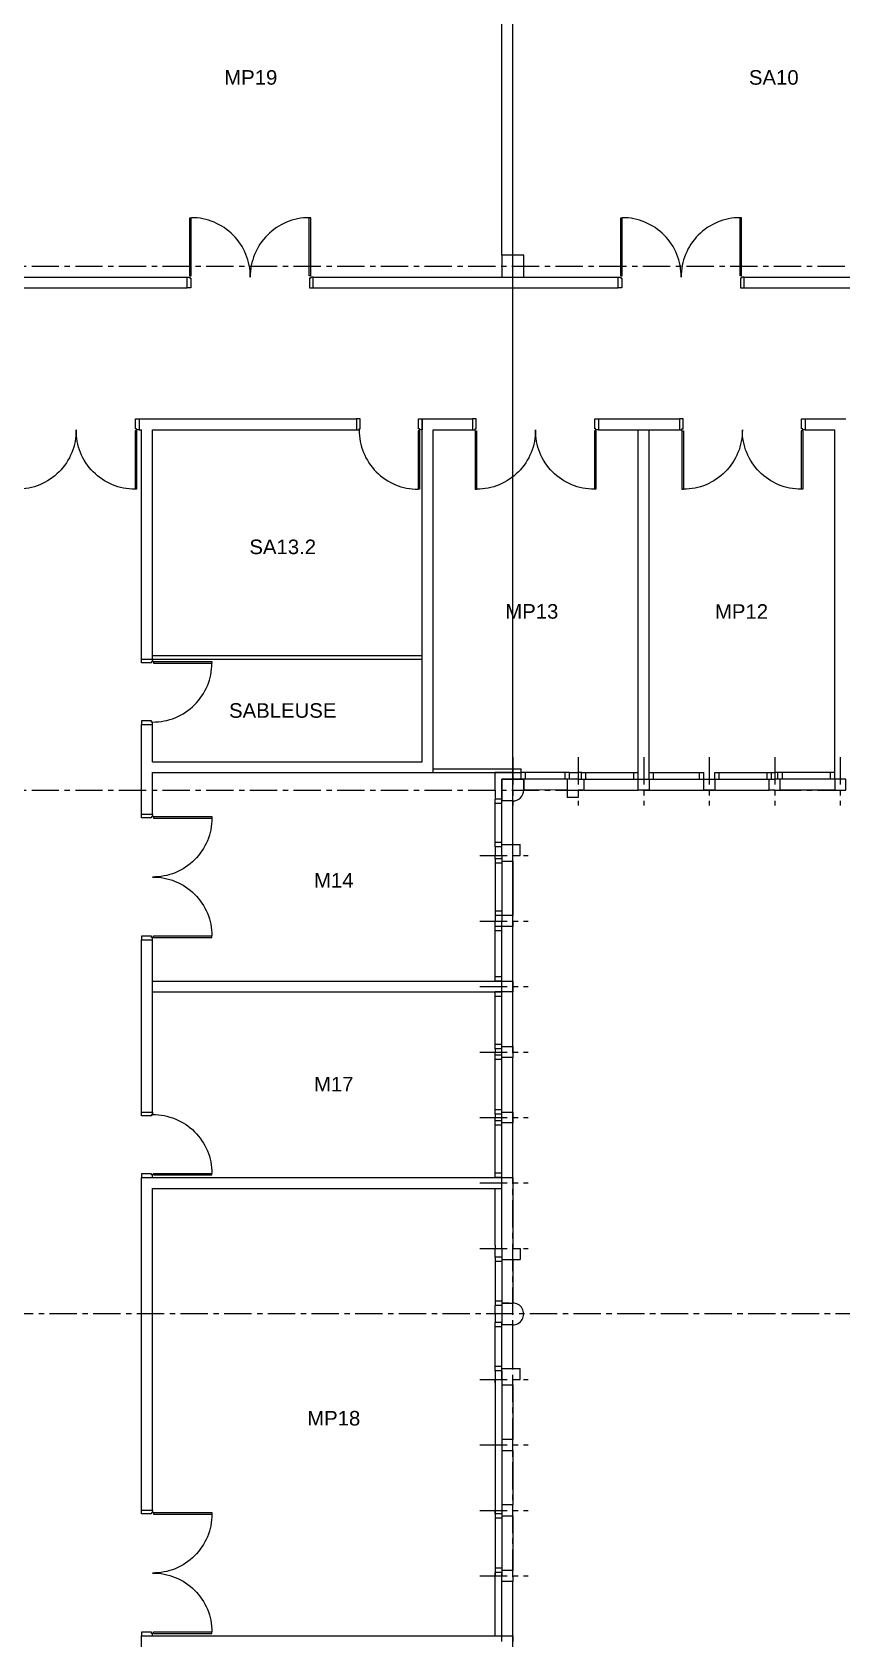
# Model space of a CAD drawing. Extents: x 1614 to 26454, y 2920 to 16595.
# Drawn here: x 5669 to 6782, y 13274 to 15482 of the extents above; entities that cross this region are included whole.
import ezdxf

# ---------------------------------------------------------------- set-up
doc = ezdxf.new("R2010")
doc.units = 0
doc.header["$MEASUREMENT"] = 0
doc.linetypes.add('AXES', pattern=[2, 1.25, -0.25, 0.25, -0.25])
doc.layers.get('0').update_dxf_attribs({"linetype": 'CONTINUOUS'})
for name, color, linetype in [('BA_APPUI_FENETRE', 140, 'CONTINUOUS'), ('BA_AXE_TRAME', 253, 'AXES'), ('BA_CLOISON_EXISTANTE', 4, 'CONTINUOUS'), ('BA_DOUBLAGE', 134, 'CONTINUOUS'), ('BA_MENUIS_EXTERIEURE', 6, 'CONTINUOUS'), ('BA_MENUIS_INTERIEURE', 202, 'CONTINUOUS'), ('BA_STRUCTURE', 5, 'CONTINUOUS'), ('TXT_REP_PIECE', 3, 'CONTINUOUS')]:
    doc.layers.add(name, color=color, linetype=linetype)
doc.styles.add('ARIAL', font='arial.ttf')

# ---------------------------------------------------------------- blocks, each defined once
blk = doc.blocks.new('P160_15')
for p, q in [((3.5, 16.5), (3.5, 96.5)), ((3.5, 96.5), (5.5, 96.5)), ((5.5, 16.5), (5.5, 96.6)), ((167.5, 16.5), (167.5, 96.6)), ((169.5, 96.5), (167.5, 96.5)), ((169.5, 16.5), (169.5, 96.5)), ((0, 0), (0, 15)), ((0, 15), (3.5, 15)), ((5, 0), (0, 0)), ((3.5, 16.5), (5.5, 16.5)), ((3.5, 15), (3.5, 13.5)), ((3.5, 13.5), (5, 13.5)), ((5, 13.5), (5, 0)), ((169.5, 16.5), (167.5, 16.5)), ((168, 13.5), (168, 0)), ((169.5, 13.5), (168, 13.5)), ((168, 0), (173, 0)), ((169.5, 15), (169.5, 13.5)), ((173, 15), (169.5, 15)), ((173, 0), (173, 15))]:
    blk.add_line(p, q)
for centre, radius, start, end in [((5.6, 15.7), 80.9, 359.5039, 90.0499), ((167.4, 15.7), 80.9, 89.9501, 180.4961), ((5, 13.5), 0, 270, 0), ((5.5, 16.5), 0, 270, 0), ((167.5, 16.5), 0, 180, 270), ((168, 13.5), 0, 180, 270)]:
    blk.add_arc(centre, radius, start, end)
blk = doc.blocks.new('baie2')
at = {"layer": 'BA_DOUBLAGE'}
blk.add_line((-12, 19), (0, 19), dxfattribs=at)
at = {"layer": 'BA_MENUIS_EXTERIEURE'}
for p, q in [((-78.3, 10), (-78.3, 19)), ((-12, 19), (-78.3, 19)), ((-12, 10), (-78.3, 10)), ((-72.3, 10), (-72.3, 19)), ((-18, 10), (-18, 19)), ((-12, 10), (-12, 19))]:
    blk.add_line(p, q, dxfattribs=at)
at = {"layer": 'BA_STRUCTURE'}
for p, q in [((-75, 0), (-75, 10)), ((0, 10), (-15, 10)), ((-15, 10), (-15, -15)), ((0, -15), (-15, -15)), ((0, -5), (0, -15))]:
    blk.add_line(p, q, dxfattribs=at)
blk = doc.blocks.new('baie1')
at = {"layer": 'BA_APPUI_FENETRE'}
blk.add_line((7.5, -5), (82.5, -5), dxfattribs=at)
at = {"layer": 'BA_DOUBLAGE'}
for p, q in [((4.5, 19), (0, 19)), ((85.5, 19), (90, 19))]:
    blk.add_line(p, q, dxfattribs=at)
at = {"layer": 'BA_MENUIS_EXTERIEURE'}
for p, q in [((4.5, 19), (85.5, 19)), ((4.5, 10), (4.5, 19)), ((4.5, 10), (85.5, 10)), ((10.5, 10), (10.5, 19)), ((79.5, 10), (79.5, 19)), ((85.5, 10), (85.5, 19))]:
    blk.add_line(p, q, dxfattribs=at)
at = {"layer": 'BA_STRUCTURE'}
for points in [[(0, 10), (7.5, 10), (7.5, -5), (0, -5)], [(90, -5), (82.5, -5), (82.5, 10), (90, 10)]]:
    blk.add_lwpolyline(points, dxfattribs=at)
blk = doc.blocks.new('P80_15')
for p, q in [((3.5, 96.5), (5.5, 96.5)), ((3.5, 16.5), (3.5, 96.5)), ((5.5, 16.5), (5.5, 96.6)), ((0, 0), (0, 15)), ((0, 15), (3.5, 15)), ((5, 0), (0, 0)), ((3.5, 16.5), (5.5, 16.5)), ((3.5, 15), (3.5, 13.5)), ((3.5, 13.5), (5, 13.5)), ((5, 13.5), (5, 0)), ((85, 13.5), (85, 0)), ((86.5, 13.5), (85, 13.5)), ((85, 0), (90, 0)), ((90, 15), (86.5, 15)), ((86.5, 15), (86.5, 13.5)), ((90, 0), (90, 15))]:
    blk.add_line(p, q)
for centre, radius, start, end in [((5.6, 15.7), 80.9, 359.5039, 90.0499), ((5, 13.5), 0, 270, 0), ((5.5, 16.5), 0, 270, 0)]:
    blk.add_arc(centre, radius, start, end)

msp = doc.modelspace()

# ---------------------------------------------------------------- linework, layer by layer
at = {"layer": 'BA_APPUI_FENETRE'}
for p, q in [((6404.8, 14440.8), (6344.8, 14440.9)), ((6329.8, 14365.8), (6329.8, 14425.8)), ((6427.3, 14440.8), (6502.3, 14440.8)), ((6517.3, 14440.8), (6592.3, 14440.8)), ((6607.3, 14440.8), (6682.3, 14440.8)), ((6772.3, 14440.8), (6697.3, 14440.8)), ((6329.8, 14343.3), (6329.8, 14268.3)), ((6329.8, 14178.3), (6329.8, 14253.3)), ((6329.8, 14088.3), (6329.8, 14163.3)), ((6329.8, 13908.3), (6329.8, 13983.3)), ((6329.8, 13795.8), (6329.7, 13735.8)), ((6329.8, 13645.8), (6329.7, 13705.8)), ((6329.8, 13623.3), (6329.8, 13548.3)), ((6329.8, 13533.3), (6329.8, 13458.3)), ((6329.8, 13278.3), (6329.8, 13353.3))]:
    msp.add_line(p, q, dxfattribs=at)
at = {"layer": 'BA_AXE_TRAME', "ltscale": 30}
for p, q in [((6329.8, 14235.6), (6329.8, 15941.9)), ((6329.8, 11499.7), (6329.8, 15941.9)), ((2668.7, 15160.8), (7830.9, 15160.8)), ((6329.8, 14485.9), (6329.8, 14419.7)), ((6329.8, 14485.9), (6329.8, 14419.7)), ((6419.8, 14485.9), (6419.8, 14419.7)), ((6509.8, 14485.9), (6509.8, 14419.7)), ((6599.8, 14485.9), (6599.8, 14419.7)), ((6689.8, 14485.9), (6689.8, 14419.7)), ((6779.8, 14485.9), (6779.8, 14419.7)), ((4108.7, 14440.8), (8550.9, 14440.8)), ((6284.7, 14350.8), (6350.9, 14350.8)), ((6284.7, 14260.8), (6350.9, 14260.8)), ((6284.7, 14170.8), (6350.9, 14170.8)), ((6284.7, 14080.8), (6350.9, 14080.8)), ((6284.7, 13990.8), (6350.9, 13990.8)), ((6284.7, 13900.8), (6350.9, 13900.8)), ((6284.7, 13810.8), (6350.9, 13810.8)), ((7110.9, 13720.8), (4828.7, 13720.8)), ((6284.7, 13630.8), (6350.9, 13630.8)), ((6284.7, 13540.8), (6350.9, 13540.8)), ((6284.7, 13450.8), (6350.9, 13450.8)), ((6284.7, 13360.8), (6350.9, 13360.8))]:
    msp.add_line(p, q, dxfattribs=at)
at = {"layer": 'BA_CLOISON_EXISTANTE'}
for p, q in [((5834.8, 14625.8), (6205.3, 14625.8)), ((5834.8, 14620.8), (6205.3, 14620.8)), ((6220.3, 14469.8), (6341.5, 14469.8)), ((6220.3, 14464.8), (6341.5, 14464.8)), ((6341.5, 14464.8), (6341.5, 14469.8))]:
    msp.add_line(p, q, dxfattribs=at)
at = {"layer": 'BA_DOUBLAGE'}
for p, q in [((6329.8, 14464.8), (6305.8, 14464.8)), ((6305.8, 14440.8), (6305.8, 14464.8)), ((6329.8, 14464.8), (6341.5, 14464.8)), ((6329.8, 14464.8), (6341.5, 14464.8)), ((6424.3, 14464.8), (6419.8, 14464.8)), ((6685.3, 14464.8), (6689.8, 14464.8)), ((6694.3, 14464.8), (6689.8, 14464.8)), ((6305.8, 14440.8), (6305.8, 14429.2)), ((6305.8, 14362.8), (6305.8, 14350.8)), ((6305.8, 14346.3), (6305.8, 14350.8)), ((6305.8, 14268.3), (6305.8, 14260.8)), ((6305.8, 14253.3), (6305.8, 14260.8)), ((6305.8, 14085.3), (6305.8, 14080.8)), ((6305.8, 13986.3), (6305.8, 13990.8)), ((6305.8, 13815.3), (6305.8, 13810.8)), ((6305.8, 13720.8), (6305.8, 13732.5)), ((6305.8, 13720.8), (6305.8, 13709.2)), ((6305.8, 13626.3), (6305.8, 13630.8)), ((6305.8, 13545.3), (6305.8, 13540.8)), ((6305.8, 13455.3), (6305.8, 13450.8)), ((6305.8, 13356.3), (6305.8, 13360.8))]:
    msp.add_line(p, q, dxfattribs=at)
at = {"layer": 'BA_MENUIS_EXTERIEURE'}
for p, q in [((6424.3, 14464.8), (6502.3, 14464.8)), ((6424.3, 14455.8), (6424.3, 14464.8)), ((6430.3, 14455.8), (6430.3, 14464.8)), ((6496.3, 14455.8), (6496.3, 14464.8)), ((6502.3, 14455.8), (6502.3, 14464.8)), ((6517.3, 14464.8), (6592.3, 14464.8)), ((6517.3, 14455.8), (6517.3, 14464.8)), ((6523.3, 14455.8), (6523.3, 14464.8)), ((6586.3, 14455.8), (6586.3, 14464.8)), ((6592.3, 14455.8), (6592.3, 14464.8)), ((6607.3, 14455.8), (6607.3, 14464.8)), ((6607.3, 14464.8), (6685.3, 14464.8)), ((6613.3, 14455.8), (6613.3, 14464.8)), ((6679.3, 14455.8), (6679.3, 14464.8)), ((6685.3, 14455.8), (6685.3, 14464.8)), ((6772.3, 14464.8), (6694.3, 14464.8)), ((6694.3, 14455.8), (6694.3, 14464.8)), ((6700.3, 14455.8), (6700.3, 14464.8)), ((6766.3, 14455.8), (6766.3, 14464.8)), ((6772.3, 14455.8), (6772.3, 14464.8)), ((6424.3, 14455.8), (6505.3, 14455.8)), ((6514.3, 14455.8), (6595.3, 14455.8)), ((6604.3, 14455.8), (6685.3, 14455.8)), ((6775.3, 14455.8), (6694.3, 14455.8)), ((6305.8, 14362.8), (6305.8, 14428.5)), ((6314.8, 14428.5), (6305.8, 14428.5)), ((6314.8, 14422.5), (6305.8, 14422.5)), ((6314.8, 14362.8), (6314.8, 14425.8)), ((6314.8, 14368.8), (6305.8, 14368.8)), ((6314.8, 14362.8), (6305.8, 14362.8)), ((6305.8, 14346.3), (6305.8, 14268.3)), ((6314.8, 14346.3), (6305.8, 14346.3)), ((6314.8, 14340.3), (6305.8, 14340.3)), ((6314.8, 14346.3), (6314.8, 14265.3)), ((6314.8, 14274.3), (6305.8, 14274.3)), ((6314.8, 14268.3), (6305.8, 14268.3)), ((6314.8, 14253.3), (6305.8, 14253.3)), ((6305.8, 14178.3), (6305.8, 14253.3)), ((6314.8, 14247.3), (6305.8, 14247.3)), ((6314.8, 14175.3), (6314.8, 14256.3)), ((6314.8, 14184.3), (6305.8, 14184.3)), ((6314.8, 14178.3), (6305.8, 14178.3)), ((6305.8, 14085.3), (6305.8, 14163.3)), ((6314.8, 14163.3), (6305.8, 14163.3)), ((6314.8, 14157.3), (6305.8, 14157.3)), ((6314.8, 14085.3), (6314.8, 14166.3)), ((6314.8, 14091.3), (6305.8, 14091.3)), ((6314.8, 14085.3), (6305.8, 14085.3)), ((6305.8, 13908.3), (6305.8, 13986.3)), ((6314.8, 13986.3), (6305.8, 13986.3)), ((6314.8, 13980.3), (6305.8, 13980.3)), ((6314.8, 13905.3), (6314.8, 13986.3)), ((6314.8, 13914.3), (6305.8, 13914.3)), ((6314.8, 13908.3), (6305.8, 13908.3)), ((6305.8, 13815.3), (6305.8, 13893.3)), ((6314.8, 13815.3), (6314.8, 13896.3)), ((6305.8, 13642.8), (6305.8, 13446.3)), ((6314.8, 13642.8), (6314.8, 13446.3)), ((6305.8, 13536.3), (6305.8, 13455.3)), ((6314.8, 13536.3), (6314.8, 13455.3)), ((6305.8, 13278.3), (6305.8, 13365.3)), ((6314.8, 13275.3), (6314.8, 13365.3))]:
    msp.add_line(p, q, dxfattribs=at)
at = {"layer": 'BA_STRUCTURE'}
for p, q in [((6314.8, 15175.8), (6314.8, 15685.8)), ((6329.8, 15175.8), (6329.8, 15685.8)), ((5459.3, 15130.8), (5882.6, 15130.8)), ((5593.4, 15145.8), (5882.6, 15145.8)), ((6055.6, 15145.8), (6474.8, 15145.8)), ((6055.6, 15130.8), (6474.8, 15130.8)), ((6647.8, 15145.8), (7064.8, 15145.8)), ((6647.8, 15130.8), (7064.8, 15130.8)), ((5816.3, 14950.8), (6115.3, 14950.8)), ((6205.3, 14479.8), (6205.3, 14950.8)), ((6205.3, 14950.8), (6274.5, 14950.8)), ((6447.5, 14950.8), (6558.8, 14950.8)), ((6731.8, 14950.8), (6787.3, 14950.8)), ((5816.3, 14935.8), (5819.8, 14935.8)), ((5819.8, 14620.8), (5819.8, 14935.8)), ((5834.8, 14935.8), (6115.3, 14935.8)), ((5834.8, 14620.8), (5834.8, 14935.8)), ((6220.3, 14464.8), (6220.3, 14935.8)), ((6220.3, 14935.8), (6274.5, 14935.8)), ((6447.5, 14935.8), (6558.8, 14935.8)), ((6502.3, 14455.8), (6502.3, 14935.8)), ((6517.3, 14455.8), (6517.3, 14935.8)), ((6731.8, 14935.8), (6772.3, 14935.8)), ((6772.3, 14455.8), (6772.3, 14935.8)), ((5819.8, 14407.8), (5819.8, 14530.8)), ((5834.8, 14479.8), (5834.8, 14530.8)), ((5834.8, 14479.8), (6205.3, 14479.8)), ((5834.8, 14464.8), (6220.3, 14464.8)), ((5834.8, 14407.8), (5834.8, 14464.8)), ((6314.8, 14425.8), (6314.8, 14455.8)), ((6344.8, 14455.8), (6314.8, 14455.8)), ((6344.8, 14455.8), (6314.8, 14455.8)), ((6314.8, 14455.8), (6314.8, 14425.8)), ((6344.8, 14455.8), (6314.8, 14455.8)), ((6314.8, 14440.8), (6314.8, 14455.8)), ((6314.8, 14455.8), (6314.8, 14440.7)), ((6314.8, 14440.8), (6314.8, 14455.8)), ((6314.8, 14455.8), (6344.8, 14455.8)), ((6344.8, 14440.8), (6344.8, 14455.8)), ((6344.8, 14440.8), (6344.8, 14455.8)), ((6344.8, 14455.8), (6344.8, 14440.7)), ((6344.8, 14445.8), (6344.8, 14455.8)), ((6344.8, 14445.8), (6344.8, 14455.8)), ((6329.8, 14425.8), (6314.8, 14425.8)), ((6314.8, 14365.8), (6339.8, 14365.8)), ((6314.8, 14350.8), (6314.8, 14365.8)), ((6339.8, 14350.8), (6339.8, 14365.8)), ((6329.8, 14350.8), (6339.8, 14350.8)), ((5819.8, 13998.3), (5819.8, 14234.8)), ((5834.8, 13998.3), (5834.8, 14234.8)), ((5834.8, 14178.3), (6314.8, 14178.3)), ((5834.8, 14163.3), (6314.8, 14163.3)), ((5819.8, 13908.3), (6314.8, 13908.3)), ((5819.8, 13451.3), (5819.8, 13908.3)), ((5834.8, 13893.3), (6314.8, 13893.3)), ((5834.8, 13451.3), (5834.8, 13893.3)), ((6314.8, 13893.3), (6314.8, 13900.8)), ((6314.8, 13810.8), (6314.8, 13893.3)), ((6329.8, 13900.8), (6329.8, 13810.8)), ((6329.8, 13900.8), (6329.8, 13893.3)), ((6314.8, 13735.8), (6314.8, 13705.8)), ((6314.8, 13735.8), (6329.9, 13735.8)), ((6324.8, 13735.8), (6314.8, 13735.8)), ((6329.8, 13705.8), (6314.8, 13705.8)), ((6324.8, 13705.8), (6314.8, 13705.8)), ((5819.8, 13278.3), (6314.8, 13278.3)), ((5819.8, 13173.8), (5819.8, 13278.3))]:
    msp.add_line(p, q, dxfattribs=at)
msp.add_lwpolyline([(6344.8, 15175.8), (6314.8, 15175.8), (6314.8, 15145.8), (6344.8, 15145.8)], close=True, dxfattribs=at)
for points in [[(6419.8, 14455.8), (6427.3, 14455.8), (6427.3, 14440.8), (6419.8, 14440.8)], [(6509.8, 14440.8), (6502.3, 14440.8), (6502.3, 14455.8), (6509.8, 14455.8)], [(6509.8, 14455.8), (6517.3, 14455.8), (6517.3, 14440.8), (6509.8, 14440.8)], [(6599.8, 14440.8), (6592.3, 14440.8), (6592.3, 14455.8), (6599.8, 14455.8)], [(6599.8, 14455.8), (6607.3, 14455.8), (6607.3, 14440.8), (6599.8, 14440.8)], [(6689.8, 14440.8), (6682.3, 14440.8), (6682.3, 14455.8), (6689.8, 14455.8)], [(6689.8, 14440.8), (6697.3, 14440.8), (6697.3, 14455.8), (6689.8, 14455.8)], [(6779.8, 14455.8), (6772.3, 14455.8), (6772.3, 14440.8), (6779.8, 14440.8)], [(6779.8, 14440.8), (6787.3, 14440.8), (6787.3, 14455.8), (6779.8, 14455.8)], [(6314.8, 14350.8), (6314.8, 14343.3), (6329.8, 14343.3), (6329.8, 14350.8)], [(6329.8, 14260.8), (6329.8, 14268.3), (6314.8, 14268.3), (6314.8, 14260.8)], [(6329.8, 14260.8), (6329.8, 14253.3), (6314.8, 14253.3), (6314.8, 14260.8)], [(6314.8, 14170.8), (6314.8, 14178.3), (6329.8, 14178.3), (6329.8, 14170.8)], [(6329.8, 14170.8), (6329.8, 14163.3), (6314.8, 14163.3), (6314.8, 14170.8)], [(6314.8, 14080.8), (6314.8, 14088.3), (6329.8, 14088.3), (6329.8, 14080.8)], [(6329.8, 13990.8), (6329.8, 13983.3), (6314.8, 13983.3), (6314.8, 13990.8)], [(6314.8, 13900.8), (6314.8, 13908.3), (6329.8, 13908.3), (6329.8, 13900.8)], [(6314.8, 13630.8), (6314.8, 13623.3), (6329.8, 13623.3), (6329.8, 13630.8)], [(6329.8, 13540.8), (6329.8, 13548.3), (6314.8, 13548.3), (6314.8, 13540.8)], [(6314.8, 13540.8), (6314.8, 13533.3), (6329.8, 13533.3), (6329.8, 13540.8)], [(6329.8, 13450.8), (6329.8, 13458.3), (6314.8, 13458.3), (6314.8, 13450.8)], [(6329.8, 13360.8), (6329.8, 13353.3), (6314.8, 13353.3), (6314.8, 13360.8)], [(6314.8, 13270.8), (6314.8, 13278.3), (6329.8, 13278.3), (6329.8, 13270.8)]]:
    msp.add_lwpolyline(points, dxfattribs=at)
for centre, end in [((6329.8, 14440.8), 0.299), ((6329.8, 13720.8), 90.299)]:
    msp.add_arc(centre, 15, 270, end, dxfattribs=at)

# ---------------------------------------------------------------- block references
at = {"layer": 'BA_MENUIS_INTERIEURE'}
for name, p, rotation in [('P160_15', (5882.6, 15130.8), 359.9999999999999), ('P160_15', (6474.8, 15130.8), 359.9999999999999), ('P80_15', (6205.3, 14950.8), 179.9999999999999), ('P80_15', (5819.8, 14620.8), 269.9999999999999)]:
    msp.add_blockref(name, p, dxfattribs=dict(at, rotation=rotation))
at = {"layer": 'BA_MENUIS_INTERIEURE', "xscale": -1}
for name, p, rotation in [('P160_15', (5643.3, 14950.8), 179.9999999999999), ('P160_15', (6274.5, 14950.8), 179.9999999999999), ('P160_15', (6558.8, 14950.8), 179.9999999999999), ('P160_15', (5819.8, 14234.8), 269.9999999999999), ('P80_15', (5819.8, 13908.3), 269.9999999999999), ('P160_15', (5819.8, 13278.3), 269.9999999999999)]:
    msp.add_blockref(name, p, dxfattribs=dict(at, rotation=rotation))
at = {"layer": 'BA_STRUCTURE'}
for name, p, rotation in [('baie2', (6419.8, 14445.8), 359.9999999999999), ('baie1', (6324.8, 13990.8), 90), ('baie2', (6324.8, 13810.8), 90)]:
    msp.add_blockref(name, p, dxfattribs=dict(at, rotation=rotation))
at = {"layer": 'BA_STRUCTURE', "xscale": -1, "rotation": 90}
for name, p in [('baie2', (6324.8, 13630.8)), ('baie1', (6324.8, 13450.8))]:
    msp.add_blockref(name, p, dxfattribs=at)

# ---------------------------------------------------------------- texts
at = {"layer": 'TXT_REP_PIECE', "char_height": 20, "width": 224.767, "attachment_point": 5}
for s, insert in [('{\\fArial|b0|i0|c0|p34;MP19}', (5969.8, 15420)), ('{\\fArial|b0|i0|c0|p34;SA10}', (6688.5, 15420)), ('{\\fArial|b0|i0|c0|p34;SA13.2}', (6013.7, 14774.9)), ('{\\fArial|b0|i0|c0|p34;MP13}', (6356, 14686.2)), ('{\\fArial|b0|i0|c0|p34;MP12}', (6644.2, 14686.2)), ('{\\fArial|b0|i0|c0|p34;M14}', (6083.8, 14316.8)), ('{\\fArial|b0|i0|c0|p34;M17}', (6083.8, 14036.6))]:
    msp.add_mtext(s, dxfattribs=dict(at, insert=insert))
at = {"layer": 'TXT_REP_PIECE', "char_height": 20, "width": 224.767, "attachment_point": 5, "style": 'ARIAL'}
for s, insert in [('{\\fArial|b0|i0|c0|p34;SABLEUSE}', (6013.7, 14550)), ('{\\fArial|b0|i0|c0|p34;MP18}', (6083.8, 13577.4))]:
    msp.add_mtext(s, dxfattribs=dict(at, insert=insert))

doc.saveas('drawing.dxf')
